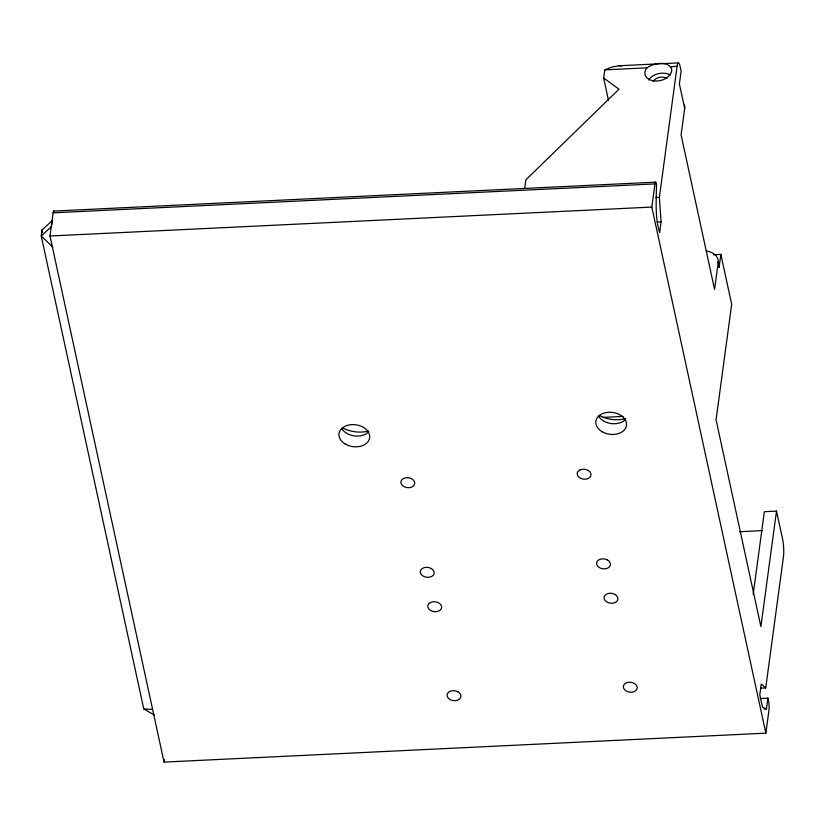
<?xml version="1.0" encoding="UTF-8"?>
<svg xmlns="http://www.w3.org/2000/svg" width="825" height="825" viewBox="0 0 825 825"><rect width="100%" height="100%" fill="white"/><g stroke="black" fill="none" stroke-linecap="round" stroke-linejoin="round"><path stroke-width="1.24" d="M51.645 225.359L52.295 220.553L42.065 230.01L41.25 236.022L143.746 708.861L154.574 715.234M760.227 698.517L767.931 698.146L768.601 701.25A6.177 1.083 87.2 0 1 768.982 709.985L765.847 733.167L164.031 762.094L49.995 236.002L53.13 212.809A6.177 1.083 87.2 0 1 54.12 211.313M164.031 762.094L164.361 759.65M524.721 188.296L525.855 179.871L618.998 89.193L603.642 78.014L604.787 69.857L612.325 66.928L619.039 65.763L678.47 62.906M765.847 733.167L651.822 207.075L654.957 183.892A6.177 1.083 87.2 0 1 656.494 184.037C656.401 200.001 654.751 216.8 659.618 232.588L661.062 221.863L659.381 197.35L677.088 66.382A12.365 2.166 87.2 0 1 680.171 66.67L681.13 71.105L679.398 83.995L684.688 108.395L681.099 134.939L714.574 289.369L718.163 262.835A18.542 12.581 -12.2 0 0 706.324 251.037M718.163 262.835L719.122 267.269L720.864 254.389L713.563 254.739M753.194 594.196L764.352 511.696L776.511 511.108L782.667 539.509A12.365 2.166 87.2 0 1 783.43 556.968L765.724 687.937L760.578 688.184M776.511 511.108L760.887 626.618L716.069 419.822L731.682 304.312L720.864 254.389M763.909 709.026L766.477 708.902L767.931 698.146M647.017 67.825L645.686 69.733A13.602 9.23 -12.2 0 0 656.989 81.005A13.602 9.23 -12.2 0 0 671.519 68.485C667.188 60.369 653.266 63.308 647.017 67.825L604.787 69.857M51.48 226.555L41.25 236.022L52.81 247.088M670.684 66.691L677.088 66.382M53.831 211.076L655.648 182.15M53.13 212.809L654.957 183.892M655.524 197.536L659.381 197.35M49.995 236.002L651.822 207.075M657.205 222.049L661.062 221.863M602.766 417.398L623.071 416.419M739.499 531.723L762.104 530.63M619.039 65.763L621.741 65.938M143.746 708.861L152.501 709.448M766.477 708.902L762.496 707.211L759.794 694.774L761.248 684.049L765.724 687.937M603.642 78.014L608.551 100.65M42.065 230.01L42.611 232.516M625.628 418.698A27.823 19.841 7.7 0 1 599.074 415.357M368.785 431.042A27.823 19.841 7.7 0 1 342.231 427.701M368.228 432.3A15.458 11.024 7.7 0 1 341.725 428.546M625.072 419.956A15.458 11.024 7.7 0 1 598.568 416.202M648.543 80.025A13.602 9.23 -12.2 0 1 670.251 75.003M653.235 81.572A8.033 5.455 -12.2 0 1 666.796 78.437M684.513 105.095A18.542 12.581 -12.2 0 1 684.688 108.395M718.142 261.907A18.542 12.581 -12.2 0 1 719.122 267.269M403.466 478.521L402.218 479.387A6.951 4.96 7.7 0 0 403.054 485.987A6.951 4.96 7.7 0 0 412.18 486.843L413.418 485.977A6.951 4.96 7.7 0 0 412.593 479.387A6.951 4.96 7.7 0 0 403.466 478.521M579.758 470.054L578.511 470.91A6.951 4.96 7.7 0 0 579.346 477.51A6.951 4.96 7.7 0 0 588.472 478.366L589.71 477.51A6.951 4.96 7.7 0 0 588.875 470.91A6.951 4.96 7.7 0 0 579.758 470.054M430.351 602.559L429.103 603.415A6.951 4.96 7.7 0 0 429.938 610.015A6.951 4.96 7.7 0 0 439.065 610.871L440.302 610.015A6.951 4.96 7.7 0 0 439.478 603.415A6.951 4.96 7.7 0 0 430.351 602.559M607.613 560.092L606.024 559.36A6.951 4.96 7.7 0 0 597.455 561.072A6.951 4.96 7.7 0 0 599.476 567.621L601.064 568.342A6.951 4.96 7.7 0 0 609.623 566.631A6.951 4.96 7.7 0 0 607.613 560.092M615.068 594.485L613.48 593.752A6.951 4.96 7.7 0 0 604.911 595.464A6.951 4.96 7.7 0 0 606.922 602.013L608.51 602.735A6.951 4.96 7.7 0 0 617.079 601.023A6.951 4.96 7.7 0 0 615.068 594.485M431.32 568.559L429.732 567.837A6.951 4.96 7.7 0 0 421.162 569.549A6.951 4.96 7.7 0 0 423.184 576.087L424.772 576.809A6.951 4.96 7.7 0 0 433.331 575.107A6.951 4.96 7.7 0 0 431.32 568.559M634.353 683.461L632.765 682.729A6.951 4.96 7.7 0 0 624.195 684.441A6.951 4.96 7.7 0 0 626.216 690.979L627.804 691.711A6.951 4.96 7.7 0 0 636.364 689.999A6.951 4.96 7.7 0 0 634.353 683.461M458.061 691.928L456.472 691.206A6.951 4.96 7.7 0 0 447.913 692.917A6.951 4.96 7.7 0 0 449.924 699.456L451.512 700.178A6.951 4.96 7.7 0 0 460.082 698.476A6.951 4.96 7.7 0 0 458.061 691.928M345.293 444.067A15.458 11.024 7.7 0 0 369.641 437.869A15.458 11.024 7.7 0 0 348.078 425.174A15.458 11.024 7.7 0 0 345.293 444.067M602.126 431.722A15.458 11.024 7.7 0 0 626.474 425.525A15.458 11.024 7.7 0 0 604.911 412.84A15.458 11.024 7.7 0 0 602.126 431.722"/></g></svg>
